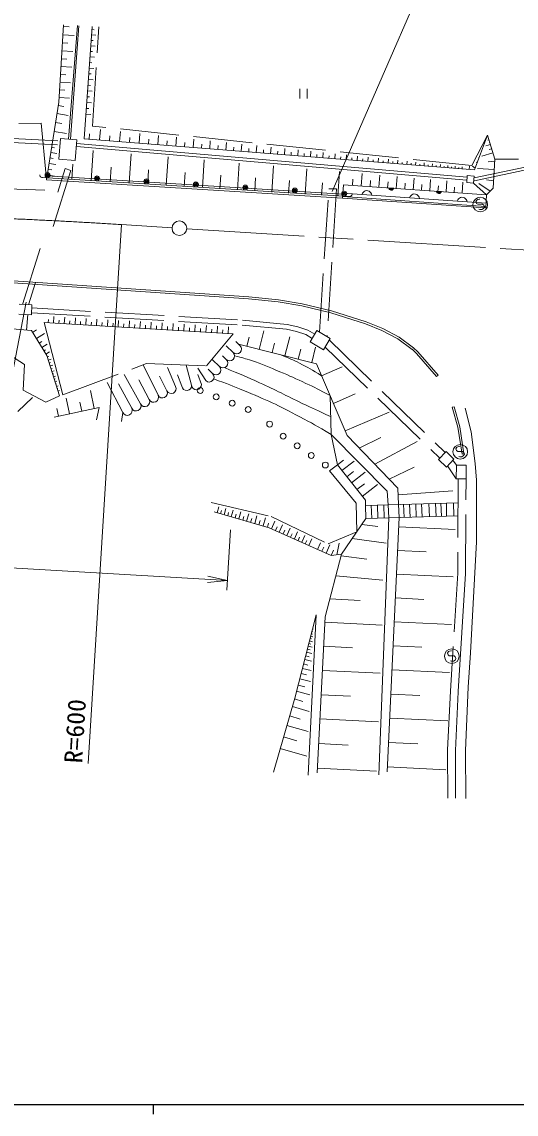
# Model space of a CAD drawing. Units: millimetres, scale not verified. Extents: x 40000 to 680000, y 20000 to 380000.
# Drawn here: x 254616 to 304984, y 204000 to 315426 of the extents above; entities that cross this region are included whole.
import ezdxf
from ezdxf.enums import TextEntityAlignment as Align

# ---------------------------------------------------------------- set-up
doc = ezdxf.new("R2010")
doc.units = ezdxf.units.MM
doc.header["$LTSCALE"] = 1000
for name, pattern in [('CHAIN', [18.5, 12, -1.5, 3.5, -1.5]), ('DASHED', [7.5, 6, -1.5]), ('DASHED_SPACED', [12, 6, -6])]:
    doc.linetypes.add(name, pattern=pattern)
for name, color, linetype, lineweight in [('M-BGD', 7, 'Continuous', 13), ('M-BMK', 2, 'CHAIN', 13), ('M-STR-HTXT', 7, 'Continuous', 13), ('M-TTL-BAND', 7, 'Continuous', 25)]:
    doc.layers.add(name, color=color, linetype=linetype, lineweight=lineweight)
doc.styles.add('ＭＳ ゴシック', font='')
doc.styles.get('ＭＳ ゴシック').set_extended_font_data('MS Gothic')

# ---------------------------------------------------------------- blocks, each defined once
blk = doc.blocks.new('open_arrow')
at = {"color": 0, "linetype": 'Continuous', "lineweight": -2}
blk.add_lwpolyline([(7.5, 1.25), (0, 0), (7.5, -1.25)], dxfattribs=at)

msp = doc.modelspace()

# ---------------------------------------------------------------- linework, layer by layer
at = {"layer": 'M-BGD'}
for p, q in [((258858, 314937), (259428, 314902)), ((259383, 303471), (260274, 315037)), ((260438, 315027), (259558, 303457)), ((261753, 314636), (261972, 314621)), ((258755, 313284), (259313, 313249)), ((258806, 314104), (259946, 314032)), ((261675, 313531), (261898, 313515)), ((261715, 314087), (262152, 314056)), ((258704, 312465), (259820, 312395)), ((261596, 312411), (261824, 312395)), ((261636, 312975), (262082, 312943)), ((258654, 311660), (259200, 311626)), ((261516, 311277), (261748, 311261)), ((261557, 311848), (262011, 311816)), ((258554, 310063), (259089, 310030)), ((258603, 310854), (259696, 310786)), ((261435, 310129), (261672, 310112)), ((261476, 310707), (261940, 310674)), ((258505, 309272), (259574, 309205)), ((261353, 308966), (261594, 308949)), ((261395, 309551), (261867, 309518)), ((258408, 307716), (259454, 307651)), ((258456, 308494), (258980, 308461)), ((261270, 307788), (261516, 307770)), ((261312, 308381), (261794, 308346)), ((282945, 308603), (282945, 307603)), ((283695, 307603), (283695, 308603)), ((258322, 306887), (258886, 306798)), ((261186, 306595), (261436, 306577)), ((261228, 307195), (261720, 307160)), ((258192, 306062), (259319, 305885)), ((261143, 305994), (261645, 305959)), ((254294, 305044), (256577, 305100)), ((257109, 299721), (256577, 305100)), ((257904, 304239), (259177, 304038)), ((258048, 305151), (258684, 305050)), ((262531, 303376), (262617, 304457)), ((264581, 303212), (264664, 304244)), ((261466, 303461), (261509, 304001)), ((263556, 303294), (263597, 303810)), ((265569, 303133), (265608, 303626)), ((266556, 303054), (266635, 304039)), ((267507, 302978), (267545, 303448)), ((268459, 302902), (268534, 303842)), ((269375, 302829), (269411, 303277)), ((270291, 302756), (270363, 303652)), ((271174, 302685), (271208, 303112)), ((272056, 302615), (272124, 303469)), ((273756, 302479), (273821, 303293)), ((275394, 302348), (275456, 303123)), ((302220, 303393), (302100, 303357)), ((302291, 303153), (302231, 303136)), ((257566, 302094), (258178, 301997)), ((257647, 302609), (257953, 302561)), ((299968, 299288), (260169, 302700)), ((299993, 299587), (260195, 302999)), ((261687, 299242), (261883, 302302)), ((265558, 298994), (265749, 301971)), ((272906, 302547), (272939, 302954)), ((274575, 302414), (274606, 302801)), ((276183, 302285), (276212, 302654)), ((276972, 302222), (277030, 302959)), ((277731, 302162), (277759, 302512)), ((278491, 302101), (278547, 302801)), ((279223, 302043), (279249, 302375)), ((279955, 301984), (280008, 302650)), ((280660, 301928), (280685, 302244)), ((281365, 301872), (281415, 302503)), ((282043, 301817), (282067, 302117)), ((282722, 301763), (282770, 302363)), ((283376, 301711), (283399, 301995)), ((284031, 301659), (284076, 302227)), ((285290, 301558), (285333, 302096)), ((286504, 301461), (286545, 301970)), ((302618, 302049), (301488, 301714)), ((302362, 302914), (301881, 302771)), ((302490, 302481), (302250, 302410)), ((257392, 300991), (258064, 300885)), ((257479, 301542), (257815, 301489)), ((259702, 299369), (259799, 300899)), ((269331, 298753), (269517, 301648)), ((273009, 298517), (273189, 301333)), ((276594, 298288), (276769, 301026)), ((284660, 301608), (284682, 301877)), ((285897, 301510), (285918, 301764)), ((287089, 301414), (287108, 301655)), ((287673, 301368), (287712, 301849)), ((288236, 301323), (288254, 301550)), ((288799, 301278), (288835, 301732)), ((289341, 301234), (289359, 301449)), ((289884, 301191), (289918, 301620)), ((290406, 301149), (290422, 301351)), ((290928, 301108), (290961, 301511)), ((291432, 301068), (291447, 301257)), ((291935, 301027), (291965, 301407)), ((292419, 300989), (292434, 301167)), ((292904, 300950), (292933, 301307)), ((293371, 300913), (293384, 301080)), ((293838, 300875), (293864, 301210)), ((294287, 300839), (294300, 300996)), ((294737, 300804), (294762, 301116)), ((295170, 300769), (295182, 300915)), ((295603, 300734), (295627, 301027)), ((296438, 300668), (296460, 300940)), ((297242, 300604), (297262, 300857)), ((301031, 301061), (300918, 301103)), ((301118, 301296), (301091, 301306)), ((301206, 301530), (301150, 301550)), ((302800, 301220), (302150, 301141)), ((302654, 298451), (302810, 301402)), ((302810, 301402), (305215, 301428)), ((256431, 299798), (256433, 299828)), ((256438, 299747), (256431, 299798)), ((256464, 299685), (256438, 299747)), ((257206, 299811), (257942, 299695)), ((257299, 300401), (257667, 300343)), ((263623, 299118), (263718, 300606)), ((267445, 298874), (267537, 300321)), ((271170, 298635), (271260, 300043)), ((274802, 298403), (274889, 299772)), ((280089, 298064), (280259, 300727)), ((283495, 297846), (283661, 300435)), ((286815, 297633), (286976, 300151)), ((289209, 298673), (289298, 299951)), ((291007, 298548), (291093, 299796)), ((296021, 300701), (296031, 300837)), ((296840, 300636), (296850, 300762)), ((297629, 300573), (297638, 300690)), ((298016, 300542), (298034, 300776)), ((298389, 300512), (298397, 300620)), ((298761, 300482), (298779, 300699)), ((299121, 300453), (299129, 300553)), ((299480, 300425), (299496, 300625)), ((300215, 300366), (300242, 300701)), ((300824, 300506), (300527, 300717)), ((300928, 300783), (300871, 300805)), ((302755, 300363), (301059, 300453)), ((246119, 298664), (256961, 298240)), ((256492, 299644), (256464, 299685)), ((256530, 299611), (256492, 299644)), ((256588, 299578), (256530, 299611)), ((256637, 299564), (256588, 299578)), ((256717, 299560), (256637, 299564)), ((257216, 299529), (256717, 299560)), ((257128, 299317), (257109, 299721)), ((257128, 299317), (287304, 297452)), ((257153, 299716), (287328, 297851)), ((287454, 297650), (257216, 299529)), ((278341, 298176), (278427, 299507)), ((281792, 297955), (281875, 299250)), ((285155, 297740), (285236, 298998)), ((287397, 298799), (287304, 297452)), ((287397, 298799), (301974, 297787)), ((288293, 298736), (288337, 299376)), ((290108, 298611), (290151, 299235)), ((291888, 298487), (291930, 299097)), ((292769, 298426), (292853, 299645)), ((293633, 298366), (293674, 298961)), ((294496, 298306), (294579, 299496)), ((295343, 298247), (295384, 298828)), ((296190, 298188), (296271, 299351)), ((297021, 298131), (297060, 298698)), ((297851, 298073), (297930, 299208)), ((299480, 297960), (299557, 299068)), ((300653, 298986), (301974, 297787)), ((302351, 298155), (301196, 298922)), ((302694, 299196), (301959, 299308)), ((287314, 297602), (301891, 296590)), ((287338, 297951), (301915, 296939)), ((287953, 297619), (287454, 297650)), ((288032, 297614), (287953, 297619)), ((288104, 297630), (288032, 297614)), ((288155, 297656), (288104, 297630)), ((288208, 297703), (288155, 297656)), ((288241, 297751), (288208, 297703)), ((288265, 297810), (288241, 297751)), ((288267, 297850), (288265, 297810)), ((289317, 297934), (289269, 297817)), ((289384, 298029), (289317, 297934)), ((289491, 298122), (289384, 298029)), ((289595, 298175), (289491, 298122)), ((289717, 298207), (289595, 298175)), ((289877, 298196), (289717, 298207)), ((289994, 298147), (289877, 298196)), ((290089, 298081), (289994, 298147)), ((290182, 297974), (290089, 298081)), ((290235, 297870), (290182, 297974)), ((290267, 297747), (290235, 297870)), ((292007, 298479), (292505, 298444)), ((292022, 298418), (292007, 298479)), ((292049, 298366), (292022, 298418)), ((292483, 298406), (292024, 298437)), ((292041, 298396), (292460, 298367)), ((292095, 298312), (292049, 298366)), ((292427, 298329), (292068, 298354)), ((292143, 298279), (292095, 298312)), ((292105, 298312), (292385, 298292)), ((292202, 298255), (292143, 298279)), ((292323, 298266), (292163, 298277)), ((292281, 298249), (292202, 298255)), ((292343, 298265), (292281, 298249)), ((292395, 298291), (292343, 298265)), ((292448, 298338), (292395, 298291)), ((292481, 298386), (292448, 298338)), ((292505, 298444), (292481, 298386)), ((294176, 297596), (294128, 297480)), ((294243, 297692), (294176, 297596)), ((294349, 297785), (294243, 297692)), ((294453, 297838), (294349, 297785)), ((294576, 297869), (294453, 297838)), ((294735, 297858), (294576, 297869)), ((294852, 297810), (294735, 297858)), ((294948, 297743), (294852, 297810)), ((295041, 297637), (294948, 297743)), ((295094, 297533), (295041, 297637)), ((295125, 297410), (295094, 297533)), ((296865, 298142), (297364, 298107)), ((296881, 298080), (296865, 298142)), ((296908, 298028), (296881, 298080)), ((297341, 298068), (296883, 298100)), ((296900, 298059), (297319, 298030)), ((296954, 297975), (296908, 298028)), ((297286, 297992), (296927, 298017)), ((297002, 297942), (296954, 297975)), ((296964, 297974), (297243, 297955)), ((297060, 297918), (297002, 297942)), ((297181, 297929), (297022, 297940)), ((297140, 297912), (297060, 297918)), ((297201, 297928), (297140, 297912)), ((297253, 297954), (297201, 297928)), ((297307, 298001), (297253, 297954)), ((297340, 298049), (297307, 298001)), ((297364, 298107), (297340, 298049)), ((298665, 298017), (298704, 298570)), ((299435, 297532), (299312, 297501)), ((299594, 297521), (299435, 297532)), ((299711, 297473), (299594, 297521)), ((301880, 296440), (301974, 297787)), ((301974, 297787), (302654, 298451)), ((287304, 297452), (301880, 296440)), ((299035, 297259), (298987, 297142)), ((299102, 297355), (299035, 297259)), ((299208, 297448), (299102, 297355)), ((299312, 297501), (299208, 297448)), ((299807, 297406), (299711, 297473)), ((299900, 297300), (299807, 297406)), ((299953, 297196), (299900, 297300)), ((299984, 297073), (299953, 297196)), ((300992, 297250), (300882, 297081)), ((300882, 297081), (300948, 296911)), ((300948, 296911), (301075, 296812)), ((301096, 297310), (300992, 297250)), ((301075, 296812), (301559, 296817)), ((301214, 297345), (301096, 297310)), ((301296, 297324), (301214, 297345)), ((301668, 296394), (301487, 296288)), ((301559, 296817), (301687, 296718)), ((301752, 296548), (301668, 296394)), ((301687, 296718), (301752, 296548)), ((301286, 296274), (301189, 296322)), ((301487, 296288), (301286, 296274)), ((252722, 288865), (277712, 287181)), ((252738, 289064), (277729, 287380)), ((255633, 286548), (254345, 286612)), ((255583, 285542), (255633, 286548)), ((277712, 287181), (280751, 286868)), ((277729, 287380), (280777, 287067)), ((280751, 286868), (283145, 286464)), ((280777, 287067), (283185, 286660)), ((283145, 286464), (286115, 285755)), ((283185, 286660), (286169, 285948)), ((254295, 285606), (255583, 285542)), ((255082, 283974), (255218, 285567)), ((257848, 284705), (257888, 285362)), ((258939, 284638), (258979, 285298)), ((286115, 285755), (289626, 284627)), ((286169, 285948), (289694, 284815)), ((257304, 284738), (257324, 285066)), ((258393, 284672), (258413, 285001)), ((259485, 284605), (259505, 284936)), ((260032, 284572), (260072, 285234)), ((260580, 284539), (260601, 284871)), ((261129, 284506), (261169, 285170)), ((261678, 284472), (261698, 284806)), ((262228, 284439), (262268, 285106)), ((262779, 284406), (262799, 284740)), ((263330, 284372), (263370, 285041)), ((263882, 284339), (263903, 284675)), ((264435, 284305), (264475, 284977)), ((264989, 284272), (265009, 284609)), ((265542, 284238), (265583, 284912)), ((266098, 284205), (266118, 284543)), ((266653, 284171), (266694, 284847)), ((267209, 284137), (267230, 284476)), ((267766, 284104), (267807, 284782)), ((268324, 284070), (268345, 284410)), ((268882, 284036), (268924, 284717)), ((269442, 284002), (269462, 284344)), ((270001, 283968), (270043, 284651)), ((270562, 283934), (270583, 284277)), ((271123, 283900), (271165, 284585)), ((271685, 283866), (271706, 284210)), ((272248, 283832), (272289, 284520)), ((272811, 283798), (272832, 284143)), ((273375, 283764), (273417, 284454)), ((274506, 283695), (274548, 284388)), ((275639, 283627), (275681, 284321)), ((289626, 284627), (291310, 283950)), ((289694, 284815), (291395, 284132)), ((255709, 283740), (256123, 283997)), ((256095, 283116), (256923, 283629)), ((273940, 283729), (273961, 284076)), ((275072, 283661), (275093, 284008)), ((277527, 282340), (277764, 283276)), ((278795, 282018), (279270, 283890)), ((281425, 281352), (281919, 283301)), ((283996, 282786), (284674, 283938)), ((284674, 283938), (286043, 283131)), ((286043, 283131), (285365, 281980)), ((291310, 283950), (292942, 283085)), ((291395, 284132), (293049, 283254)), ((292942, 283085), (294393, 282009)), ((293049, 283254), (294512, 282170)), ((256378, 282660), (256652, 282830)), ((256661, 282204), (257208, 282543)), ((256867, 281871), (257038, 281977)), ((276141, 281694), (275425, 282392)), ((276839, 282411), (276425, 282814)), ((280110, 281685), (280357, 282660)), ((282788, 281006), (283045, 282021)), ((285365, 281980), (283996, 282786)), ((284151, 280661), (284547, 282226)), ((294379, 282021), (294835, 281610)), ((294512, 282170), (294979, 281751)), ((257073, 281539), (257415, 281751)), ((257209, 281238), (257353, 281284)), ((257308, 280922), (257597, 281013)), ((274746, 280261), (274030, 280959)), ((275444, 280978), (275051, 281360)), ((294835, 281610), (296873, 279251)), ((294979, 281751), (297024, 279382)), ((257402, 280623), (257532, 280664)), ((257496, 280323), (257756, 280405)), ((257585, 280041), (257701, 280077)), ((257674, 279758), (257907, 279831)), ((268496, 277339), (266982, 280439)), ((270287, 278229), (269453, 280156)), ((271912, 278356), (271357, 280410)), ((273351, 278828), (272556, 280099)), ((274048, 279545), (273600, 279982)), ((285154, 279326), (287264, 280230)), ((257758, 279491), (257861, 279523)), ((257842, 279223), (258049, 279288)), ((257921, 278971), (258013, 278999)), ((258001, 278718), (258183, 278775)), ((264913, 275560), (263315, 278630)), ((266704, 276450), (265027, 279438)), ((267600, 276895), (266535, 278921)), ((269391, 277784), (268656, 279269)), ((270916, 278270), (270475, 279411)), ((272908, 278443), (272531, 279462)), ((296873, 279251), (297024, 279382)), ((258076, 278479), (258155, 278504)), ((258151, 278241), (258310, 278291)), ((258226, 278002), (258294, 278024)), ((258301, 277764), (258437, 277807)), ((261990, 275968), (261595, 277820)), ((265809, 276005), (264462, 278490)), ((286361, 276508), (288595, 277464)), ((254207, 275674), (255693, 277096)), ((259473, 275431), (259131, 277035)), ((260731, 275699), (260534, 276626)), ((257924, 275101), (262479, 276072)), ((258364, 275195), (258193, 275997)), ((264773, 274672), (264913, 275560)), ((287568, 273690), (292035, 275603)), ((298474, 276112), (298667, 276167)), ((298474, 276112), (299057, 274067)), ((298667, 276167), (299253, 274109)), ((300393, 273614), (299788, 276034)), ((299253, 274109), (299666, 271348)), ((288997, 271947), (291183, 273016)), ((299057, 274067), (299468, 271318)), ((300822, 270376), (300393, 273614)), ((290588, 270292), (294914, 272601)), ((298949, 272028), (298839, 271860)), ((299052, 272089), (298949, 272028)), ((299171, 272124), (299052, 272089)), ((299253, 272102), (299171, 272124)), ((297073, 270775), (297840, 271581)), ((297874, 270012), (297073, 270775)), ((297840, 271581), (298641, 270818)), ((298641, 270818), (297874, 270012)), ((298839, 271860), (298904, 271689)), ((298904, 271689), (299032, 271590)), ((299032, 271590), (299515, 271596)), ((299242, 271053), (299145, 271100)), ((299443, 271066), (299242, 271053)), ((299624, 271173), (299443, 271066)), ((299468, 271318), (299666, 271348)), ((299515, 271596), (299643, 271496)), ((299708, 271326), (299624, 271173)), ((299643, 271496), (299708, 271326)), ((286786, 270231), (287402, 270713)), ((287233, 269659), (288465, 270625)), ((292056, 268763), (294602, 269989)), ((298889, 268823), (298892, 270212)), ((298892, 270212), (299887, 270210)), ((299887, 270210), (299884, 268821)), ((300930, 268664), (300822, 270376)), ((287727, 269029), (288416, 269569)), ((288220, 268399), (289599, 269479)), ((299884, 268821), (298889, 268823)), ((300932, 262396), (300930, 268664)), ((288765, 267705), (289534, 268308)), ((289309, 267010), (290848, 268216)), ((292958, 267171), (298529, 267576)), ((289626, 266095), (299072, 266370)), ((297369, 264984), (297313, 266318)), ((297890, 266335), (297896, 265000)), ((298639, 265022), (298618, 266356)), ((274521, 265356), (274695, 265958)), ((274872, 265254), (274964, 265573)), ((275223, 265153), (275408, 265791)), ((275590, 265047), (275687, 265385)), ((275956, 264941), (276151, 265616)), ((276719, 264721), (276925, 265435)), ((277515, 264491), (277733, 265245)), ((290212, 266112), (290276, 264773)), ((290897, 264792), (290869, 266131)), ((291517, 266150), (291538, 264811)), ((291949, 266163), (292014, 264825)), ((292986, 266193), (293074, 264857)), ((293577, 264871), (293499, 266208)), ((294127, 266226), (294200, 264890)), ((294808, 264908), (294749, 266244)), ((295353, 266261), (295402, 264926)), ((296170, 264949), (296101, 266283)), ((296766, 266303), (296844, 264969)), ((276337, 264831), (276441, 265188)), ((277117, 264606), (277226, 264983)), ((277929, 264371), (278044, 264769)), ((278344, 264251), (278574, 265048)), ((278776, 264126), (278897, 264547)), ((279208, 264002), (279451, 264842)), ((279635, 263878), (279755, 264292)), ((280050, 263721), (280402, 264506)), ((280844, 263364), (281188, 264129)), ((289263, 264144), (290883, 263945)), ((292014, 264825), (290979, 238604)), ((291835, 238917), (293074, 264857)), ((280447, 263542), (280619, 263925)), ((281234, 263189), (281401, 263562)), ((281623, 263014), (281958, 263760)), ((282005, 262843), (282167, 263206)), ((282386, 262672), (282712, 263398)), ((283134, 262336), (283451, 263043)), ((293029, 263907), (298761, 263633)), ((282760, 262504), (282918, 262857)), ((283500, 262172), (283654, 262516)), ((283866, 262008), (284175, 262695)), ((284759, 261607), (285057, 262271)), ((285621, 261220), (286002, 262069)), ((286698, 261060), (286964, 262238)), ((288290, 262725), (291726, 262253)), ((300330, 251075), (300932, 262396)), ((285190, 261413), (285381, 261838)), ((286138, 260988), (286376, 261520)), ((287149, 260958), (289777, 260606)), ((292914, 261496), (295803, 261358)), ((286616, 258914), (291387, 258468)), ((292798, 259084), (298577, 258808)), ((299083, 247112), (299836, 259166)), ((286001, 256556), (289085, 256389)), ((292682, 256654), (295595, 256515)), ((285497, 254180), (291332, 253883)), ((292566, 254224), (298392, 253946)), ((284114, 252994), (284217, 252968)), ((284176, 253237), (284283, 253209)), ((284238, 253479), (284292, 253465)), ((283861, 252006), (284067, 251953)), ((283928, 252268), (284233, 252190)), ((283990, 252510), (284142, 252471)), ((284052, 252752), (284258, 252699)), ((283538, 250745), (283884, 250656)), ((283634, 251119), (284174, 250980)), ((283714, 251431), (283984, 251362)), ((283794, 251744), (284206, 251639)), ((285372, 251724), (288318, 251574)), ((292449, 251775), (295386, 251635)), ((298093, 251179), (297984, 251011)), ((297984, 251011), (298049, 250840)), ((298049, 250840), (298176, 250741)), ((298197, 251240), (298093, 251179)), ((298176, 250741), (298660, 250747)), ((298315, 251275), (298197, 251240)), ((298398, 251254), (298315, 251275)), ((298660, 250747), (298788, 250648)), ((300104, 247540), (300330, 251075)), ((283328, 249924), (283765, 249812)), ((283442, 250371), (284135, 250194)), ((298387, 250204), (298290, 250251)), ((298588, 250218), (298387, 250204)), ((298769, 250324), (298588, 250218)), ((298853, 250477), (298769, 250324)), ((298788, 250648), (298853, 250477)), ((283077, 248943), (283623, 248803)), ((283213, 249477), (284088, 249253)), ((285247, 249268), (291138, 248968)), ((292333, 249326), (298205, 249046)), ((282777, 247771), (283453, 247598)), ((282940, 248409), (284033, 248130)), ((299811, 241089), (300104, 247540)), ((282411, 246352), (283260, 246106)), ((282613, 247133), (283967, 246786)), ((285120, 246789), (288094, 246637)), ((292215, 246858), (295175, 246717)), ((282186, 245576), (283884, 245084)), ((281909, 244620), (282985, 244308)), ((284994, 244310), (290942, 244007)), ((292097, 244390), (298017, 244108)), ((281632, 243663), (283784, 243040)), ((281290, 242483), (282646, 242090)), ((284866, 241808), (287869, 241655)), ((291978, 241904), (294962, 241761)), ((280948, 241302), (283659, 240517)), ((299846, 236215), (299811, 241089)), ((284739, 239306), (290744, 239000)), ((291859, 239417), (297827, 239132))]:
    msp.add_line(p, q, dxfattribs=at)
at = {"layer": 'M-BGD', "linetype": 'DASHED'}
for p, q in [((252267, 303181), (258518, 302862)), ((252287, 303581), (258538, 303261)), ((300694, 299509), (307152, 300869)), ((259021, 300455), (259593, 300276)), ((300755, 299215), (307214, 300576)), ((284948, 283776), (285893, 298407)), ((286693, 298403), (285719, 283322)), ((285893, 298407), (286693, 298403)), ((255600, 285746), (277073, 284490)), ((255629, 286245), (277111, 284989)), ((277111, 284989), (281657, 284563)), ((285519, 282243), (297203, 270912)), ((285949, 282940), (297755, 271491)), ((299084, 268825), (299036, 259193)), ((299836, 259166), (299884, 268821)), ((299036, 259193), (298284, 247150))]:
    msp.add_line(p, q, dxfattribs=at)
at = {"layer": 'M-BGD', "linetype": 'DASHED_SPACED'}
for p, q in [((254680, 286596), (259021, 300455)), ((259593, 300276), (255299, 286565)), ((262479, 276072), (262222, 274832)), ((297976, 270119), (298889, 268823)), ((298538, 270709), (298892, 270209))]:
    msp.add_line(p, q, dxfattribs=at)
at = {"layer": 'M-BGD'}
for points in [[(257128, 299317), (258378, 307246), (258870, 315124)], [(261775, 314944), (260967, 303500), (300756, 300323), (302078, 303873), (302810, 301402)], [(258450, 277287), (257157, 281403), (255590, 283931), (250459, 284368), (246417, 282039), (239824, 280022), (233159, 275693), (232387, 276459)], [(258803, 277394), (256891, 284763), (276138, 283596)], [(276695, 282550), (284635, 280538), (287765, 273230)], [(291949, 266163), (291841, 267566), (286135, 273332), (286021, 277302)], [(286135, 273332), (286774, 270245), (289617, 266617), (289626, 266095)], [(287765, 273230), (292938, 267845), (292986, 266193)], [(288747, 263391), (288692, 266326), (285976, 269632), (286774, 270245)], [(287193, 261129), (286147, 260984), (279814, 263826), (274197, 265449)], [(289626, 266095), (289683, 264755), (299065, 265035)], [(289683, 264755), (287193, 261129), (285525, 254728), (284713, 238806)], [(280253, 238901), (282431, 246420), (284615, 254951), (283808, 238590)]]:
    msp.add_lwpolyline(points, dxfattribs=at)
at = {"layer": 'M-BGD', "linetype": 'DASHED'}
for points in [[(302078, 303873), (300467, 300775), (261822, 304791), (262455, 314902)], [(277073, 284490), (281580, 284068), (282592, 283847), (283564, 283530), (284204, 283140)], [(281657, 284563), (282723, 284330), (283774, 283988), (284463, 283567)], [(258803, 277394), (267332, 280569), (273442, 280328), (276138, 283596)], [(234822, 275261), (236864, 277118), (239538, 278770), (241502, 279530), (245955, 280488), (253364, 281471), (254884, 280457), (254754, 277859), (257067, 276638), (258450, 277287)], [(273890, 266404), (280031, 264962), (285823, 262181), (288747, 263391)], [(298284, 247150), (297994, 241121), (298010, 236227)], [(298810, 236230), (298794, 241103), (299083, 247112)]]:
    msp.add_lwpolyline(points, dxfattribs=at)
at = {"layer": 'M-BGD'}
for points in [[(258559, 303534), (258397, 301422), (260062, 301294), (260224, 303406)], [(300004, 299753), (299949, 299040), (300653, 298986), (300708, 299699)]]:
    msp.add_lwpolyline(points, close=True, dxfattribs=at)
for centre, radius in [((257232, 299778), 250), ((257232, 299778), 150), ((257232, 299778), 50), ((262271, 299465), 250), ((262271, 299465), 150), ((262271, 299465), 50), ((267311, 299152), 250), ((267311, 299152), 150), ((267311, 299152), 50), ((272350, 298839), 250), ((272350, 298839), 150), ((272350, 298839), 50), ((277390, 298526), 250), ((277390, 298526), 150), ((277390, 298526), 50), ((282429, 298213), 250), ((282429, 298213), 150), ((282429, 298213), 50), ((287469, 297899), 250), ((287469, 297899), 150), ((287469, 297899), 50), ((301332, 296788), 750), ((272795, 277814), 300), ((274423, 277167), 300), ((276051, 276521), 300), ((277679, 275875), 300), ((279863, 274396), 300), ((281243, 273161), 300), ((282676, 272179), 300), ((299289, 271567), 750), ((284109, 271197), 300), ((285542, 270215), 300), ((298433, 250718), 750)]:
    msp.add_circle(centre, radius, dxfattribs=at)
for centre, start, end in [((276490, 282053), 225.76684, 45.76684), ((275095, 280620), 225.76684, 45.76684), ((275792, 281336), 225.76684, 45.76684), ((274397, 279903), 225.76684, 45.76684), ((273700, 279186), 225.76684, 45.76684), ((268944, 277562), 206.40551, 26.40551), ((269839, 278006), 206.40551, 26.40551), ((271414, 278313), 184.97251, 4.97251), ((272410, 278400), 184.97251, 4.97251), ((266257, 276228), 206.40551, 26.40551), ((267152, 276672), 206.40551, 26.40551), ((268048, 277117), 206.40551, 26.40551), ((265361, 275783), 206.40551, 26.40551)]:
    msp.add_arc(centre, 500, start, end, dxfattribs=at)
for points, knots in [([(276292, 281353), (277119, 281156), (277358, 281084), (278030, 280874), (279182, 280515), (279788, 280203), (280901, 279737), (281950, 279299), (282533, 279041), (283559, 278550), (284532, 278085), (284849, 277920), (286021, 277302)], [0, 0, 0, 0, 1, 1, 1, 2, 2, 2, 3, 3, 3, 4, 4, 4, 4]), ([(280997, 281460), (281914, 281087), (282179, 280972), (282912, 280609), (283816, 280160), (284115, 279966), (285154, 279326)], [0, 0, 0, 0, 1, 1, 1, 2, 2, 2, 2]), ([(275265, 280149), (276996, 279439), (277459, 279242), (278846, 278616), (280567, 277838), (281486, 277306), (283196, 276502), (284320, 275973), (284680, 275806), (286083, 275168)], [0, 0, 0, 0, 1, 1, 1, 2, 2, 2, 3, 3, 3, 3]), ([(274165, 279003), (275629, 278472), (276029, 278307), (277209, 277824), (279499, 276886), (280764, 276303), (282946, 275137), (284208, 274462), (284639, 274228), (286135, 273332)], [0, 0, 0, 0, 1, 1, 1, 2, 2, 2, 3, 3, 3, 3])]:
    msp.add_open_spline(points, degree=3, knots=knots, dxfattribs=at)
at = {"layer": 'M-BMK'}
for p, q in [((264785, 294744), (269918, 294420)), ((271415, 294326), (369720, 288120))]:
    msp.add_line(p, q, dxfattribs=at)
at = {"layer": 'M-BMK', "linetype": 'Continuous'}
msp.add_circle((270667, 294373), 750, dxfattribs=at)
at = {"layer": 'M-BMK'}
msp.add_arc((227193, -304077), 600000, 86.40788, 95.3228, dxfattribs=at)
at = {"layer": 'M-STR-HTXT'}
for p, q in [((264785, 294744), (261386, 239767)), ((275861, 263608), (275501, 257447)), ((253494, 259735), (275559, 258445))]:
    msp.add_line(p, q, dxfattribs=at)
for points in [[(286232, 298128), (300124, 330064), (326716, 330064)], [(255055, 286845), (251300, 267401), (229670, 267401)]]:
    msp.add_lwpolyline(points, dxfattribs=at)
at = {"layer": 'M-TTL-BAND'}
for p, q in [((40000, 205000), (579000, 205000)), ((268000, 205000), (268000, 204000))]:
    msp.add_line(p, q, dxfattribs=at)

# ---------------------------------------------------------------- block references
at = {"layer": 'M-STR-HTXT', "xscale": 267, "yscale": 267, "rotation": 176.7}
msp.add_blockref('open_arrow', (275559, 258445), dxfattribs=at)

# ---------------------------------------------------------------- texts
at = {"layer": 'M-STR-HTXT', "style": 'ＭＳ ゴシック', "width": 1.05}
msp.add_text('R=600', height=1833, rotation=86.462, dxfattribs=at).set_placement((260037, 243075), align=Align.MIDDLE_CENTER)

doc.saveas('drawing.dxf')
